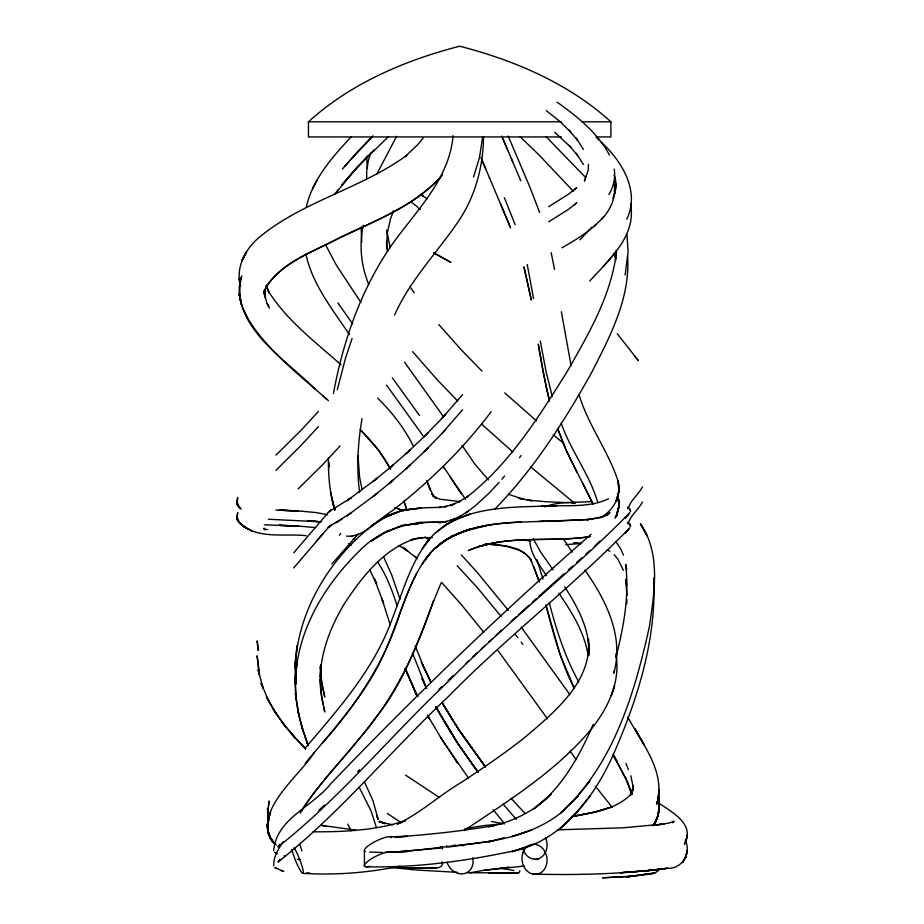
<?xml version="1.0" encoding="UTF-8"?>
<svg xmlns="http://www.w3.org/2000/svg" width="924" height="924" viewBox="0 0 924 924"><rect width="100%" height="100%" fill="white"/><g stroke="black" fill="none" stroke-linecap="round" stroke-linejoin="round"><path stroke-width="1.39" d="M320.316 666.551L321.714 682.894L324.751 696.823L321.714 682.894L320.189 666.839M328.447 457.761C328.193 475.005 329.591 492.411 334.476 509.02M588.461 164.276L588.218 170.108L584.465 181.104L586.243 175.872M626.772 603.834L626.946 599.618M320.154 677.061L320.974 664.714M482.663 136.81L479.498 157.542L473.492 177.119M296.558 651.917C303.522 601.166 334.13 554.446 374.555 523.689M296.558 667.036C302.044 622.326 327.697 582.028 359.39 550.935C380.676 528.817 411.168 520.686 441.141 522.464L438.715 522.614L446.673 521.506L444.201 521.979L454.827 519.092L450.023 520.732L460.487 516.169L458.246 517.405L468.087 511.295L466.204 512.739L475.132 505.902L488.623 493.578L499.145 482.34M386.555 240.794L386.671 248.81L387.225 233.345L390.471 218.965L393.566 210.857M615.95 185.32L614.899 193.578C615.858 187.468 616.735 181 614.16 175.144M268.41 806.028L269.103 801.004L267.671 813.016L267.533 808.246L268.584 819.149L267.613 814.737L269.288 819.519M268.41 821.147L269.103 816.123L267.671 828.135L267.533 823.365C267.59 830.988 268.803 839.419 275.387 844.259C248.163 814.471 300.034 775.594 313.802 753.118M333.425 393.612C343.012 341.395 360.857 289.836 391.129 245.876C415.211 211.457 449.434 179.995 453.049 135.609M362.069 418.618C357.842 442.873 356.375 467.775 359.586 492.249M625.144 274.948L628.112 251.305L626.911 234.407M237.041 500.877L237.687 497.459L237.087 504.516L239.304 507.853M237.041 515.996L237.687 512.577L237.087 519.635C252.991 540.656 283.83 533.067 306.329 535.712M363.282 225.306C358.939 245.045 361.111 266.1 368.861 284.742M614.541 670.743L613.755 673.157C624.381 636.44 605.67 599.514 584.869 570.12M306.364 206.722C312.786 179.06 332.421 156.988 351.27 136.752M337.283 389.709L345.414 358.535L352.079 338.496M241.487 276.934C229.556 326.195 286.013 359.378 315.373 389.362M615.915 657.414C623.608 627.119 629.602 595.576 625.583 564.264L626.657 569.9M616.227 516.285L619.034 505.832L618.041 496.061L619.034 505.832L616.227 516.285L619.034 505.832L618.041 496.061M241.845 275.987C236.024 290.448 240.61 306.387 248.198 319.242C268.307 351.339 299.053 374.532 326.969 399.387M370.501 153.338L368.202 161.261L366.689 171.39L366.701 179.244M612.924 198.221L615.153 191.568M626.784 219.231C640.413 190.783 621.448 160.499 600.565 141.522M433.448 600.6C416.92 650.796 393.971 699.202 358.778 739.154C339.697 763.363 317.463 785.284 300.993 811.457M656.571 804.134C666.631 772.383 641.903 743.277 627.696 716.978M615.061 518.295C619.288 511.584 619.819 503.049 617.763 495.53M657.103 802.61L658.107 800.149L659.32 789.477L658.107 800.149L656.479 803.984M593.254 724.393C579.521 755.947 562.104 787.872 533.933 808.766L551.039 794.27C534.28 811.33 512.081 822.164 488.738 826.726L493.624 825.652C460.972 831.265 427.904 834.753 394.848 836.994L407.207 836.416L390.09 836.763M653.765 825.502L658.107 815.268L659.32 804.608L658.107 815.268L653.765 825.502C658.951 816.597 660.256 806.132 658.512 796.072M441.106 582.975C421.621 628.736 408.119 678.031 375.952 717.232C352.252 750.392 321.725 778.424 300.184 813.085M394.583 314.98C410.198 279.937 437.445 252.31 458.72 220.882C475.363 196.096 483.31 166.308 483.541 136.625M416.505 573.55C400.115 605.878 392.273 641.914 374.012 673.388C354.978 706.121 329.475 734.384 305.232 763.247M376.784 174.082L396.662 136.302M312.474 188.831L317.128 179.914M608.893 194.56C613.524 186.995 615.557 177.939 614.229 169.138M684.557 843.797C695.449 823.954 671.459 812.057 658.466 802.783M684.569 843.774L685.92 841.302L684.407 844.513M615.419 517.498L616.701 515.176M653.603 825.259C659.355 816.747 660.21 805.832 658.362 795.945M653.591 825.12L656.352 820.5L653.718 825.132M365.962 866.77C416.585 867.994 467.833 860.833 517.255 850.161C562.543 838.461 592.758 798.717 611.676 758.292C636.786 701.87 656.721 640.436 653.718 577.985M283.114 841.752C278.494 848.925 273.238 856.952 273.712 865.823M589.731 281.035C608.881 259.944 636.636 235.92 630.549 204.054M334.938 194.121L356.722 167.66L388.507 136.533M642.469 486.971C638.426 494.513 630.411 500.334 628.193 508.662L627.546 507.149L630.514 510.002M642.469 502.09C638.426 509.644 630.411 515.453 628.193 523.793L627.546 522.268L630.514 525.121M335.643 193.058L338.103 189.674M653.407 825.49L655.024 823.249L653.441 825.432M279.984 844.224L277.939 846.985C340.378 797.724 390.91 735.55 448.637 681.173C506.352 622.279 572.187 571.713 629.718 512.797L625.271 518.145L627.939 515.014M279.984 859.355L277.939 862.104C340.378 812.854 390.91 750.669 448.637 696.292C506.352 637.398 572.187 586.844 629.718 527.927L625.271 533.264L627.939 530.133M519.392 457.703L521.09 455.52M491.21 411.642C463.132 449.018 429.371 481.866 392.561 510.579C378.309 519.022 363.571 537.849 346.569 536.105M423.077 138.138L417.96 144.444L405.162 156.549L406.837 155.278C360.926 188.796 302.587 201.109 258.697 237.768C245.403 249.11 235.643 267.267 240.344 285.042M293.693 552.806L329.129 511.503L351.236 497.736L346.95 500.762L377.292 478.147L372.834 481.612L393.278 465.003L388.889 468.595L410.418 449.873L406.19 453.568L428.355 432.721M293.693 567.937L329.129 526.634L351.236 512.855L346.95 515.881L377.292 493.266L372.834 496.731L393.278 480.133L388.889 483.714L410.418 464.991L406.19 468.687L428.355 447.84M385.065 852.402C413.94 851.408 442.538 846.858 471.24 843.843C502.737 840.355 535.227 833.194 560.591 813.085C613.236 765.488 634.499 693.855 649.387 626.703C654.192 593.058 661.272 553.88 640.494 523.931L647.193 535.932L643.878 529.937M586.001 785.735L589.847 781.023L573.712 800.819M573.712 815.938L589.847 796.141M322.303 743.104C356.306 704.966 385.1 661.711 400.173 612.508C407.981 591.695 415.696 570.039 430.492 553.014C458.316 522.522 503.268 522.718 541.36 521.39L544.005 521.321M342.365 169.092L356.722 152.541L372.153 136.66M601.951 218.884C610.568 209.69 616.366 197.055 614.229 184.269M344.537 166.482L372.973 135.84M442.515 174.809C414.714 206.872 373.007 221.31 335.978 239.559C311.007 252.529 281.947 262.993 265.615 287.283L266.978 285.042L264.195 293.127L264.622 290.471L264.518 295.218L264.299 292.793L266.482 301.594M339.327 535.262L340.783 533.541M501.894 479.198L504.585 476.01M305.232 748.117C338.762 708.685 374.266 668.93 392.007 619.392C401.744 594.663 408.951 568.352 424.07 546.165C449.491 508.235 500.381 507.218 541.36 506.26L555.948 505.982L541.36 506.26C563.652 504.527 587.953 508.674 608.639 498.694M603.21 266.655L614.76 253.188M424.543 560.498C445.483 529.002 486.359 523.619 521.124 522.014M442.007 418.272L462.577 394.629M442.007 433.391L462.577 409.748M331.924 563.94L358.096 534.176L355.844 535.758L356.479 535.342M322.822 533.806L316.262 541.198M318.445 411.411L301.351 429.983L275.999 455.151M318.445 426.542L301.351 445.102L275.999 470.281M340.078 445.969L322.892 464.449L298.198 488.854M579.902 239.87L591.626 227.327M495.137 508.812C533.702 469.3 563.675 422.303 590.655 374.382C609.574 337.456 630.884 297.828 627.535 254.989M441.187 176.553C414.264 206.075 375.698 220.455 340.517 237.422C313.455 252.125 278.471 262.243 263.906 291.73L265.015 289.27L264.16 293.474L264.576 290.817L265.061 297.644M367.706 156.225L341.545 185.204L356.722 167.66L373.943 150M424.347 436.486L445.714 414.449M424.347 451.605L445.714 429.579M357.6 771.702L359.563 769.692M561.954 247.782C577.119 239.189 592.307 229.926 603.753 216.528M574.543 189.755L576.726 187.595L568.664 194.109L548.706 206.699M574.543 204.874L576.726 202.726L568.664 209.228L548.706 221.818M593.993 226.519L596.165 224.37M368.641 140.171L372.43 136.463M438.865 689.547L441.949 686.544M448.105 680.526L453.245 675.513M607.472 514.818L609.956 512.693L606.906 515.038L601.166 517.278L602.182 516.955L586.983 519.646C594.375 518.711 602.263 518.018 608.639 513.813L607.172 515.222M599.872 541.118L594.594 546.13M465.754 663.628L468.884 660.648M473.053 656.687L477.223 652.725M318.803 810.394L324.382 805.116M481.439 648.81L484.615 645.876M488.831 641.961L491.995 639.027M496.223 635.111L501.501 630.214M591.048 534.291C500.462 613.524 413.825 697.054 330.584 783.945C312.67 806.837 276.368 818.352 273.712 850.704M511.007 621.563L516.285 616.758M518.399 614.841L529.002 605.208M585.793 554.204L589.997 550.381M532.212 602.321L536.498 598.463M538.634 596.534L564.067 573.723M576.738 562.358L581.739 557.865M568.283 569.946L572.51 566.158M672.487 822.787L674.197 821.274L669.034 823.03L658.073 824.786L652.459 825.444L664.518 823.942L622.753 827.835L557.773 829.833M561.342 136.937L308.454 136.937L308.454 121.806C350.727 83.391 404.874 60.337 459.667 46.2C514.472 60.337 568.618 83.391 610.891 121.806L610.891 136.937L597.227 136.937M375.352 523.504L379.81 520.2M435.654 532.698L449.203 522.672L444.074 526.033L459.32 517.729L453.857 520.478L470.224 513.975L464.518 516.135M435.654 547.828L449.203 537.791L444.074 541.164L459.32 532.848L453.857 535.597L470.224 529.094L464.518 531.254M438.276 848.475L440.598 846.823M464.472 830.283C506.768 802.009 550.542 774.52 584.938 736.497C604.977 714.252 621.471 684.788 615.846 653.846M335.932 522.869L342.03 519.115M375.687 522.926C394.375 508.188 418.537 507.807 441.141 507.345L438.715 507.495L446.673 506.375L444.201 506.86L454.827 503.973L450.023 505.613L460.487 501.039L458.246 502.286L468.087 496.176L466.204 497.62C509.193 464.553 538.334 417.486 566.839 372.187C588.241 334.615 611.226 295.726 616.481 252.021L616.065 255.613L616.065 250.312M600.381 517.683C613.27 510.949 622.025 495.472 618.041 480.942C608.223 450.877 588.138 425.156 579.059 394.698M463.213 531.716L450.496 536.959L468.895 529.487L463.213 531.716L486.521 525.456L480.688 526.969M544.64 506.849C559.378 501.189 575.629 502.679 591.094 501.605M413.837 524.151L416.435 523.238L413.733 523.966M504.365 837.664L488.738 841.845L493.624 840.782L448.81 847.019M532.397 829.717L511.977 836.59L527.154 831.554M532.397 844.848L511.977 851.72L527.154 846.684M483.391 545.16L477.569 546.823L500.392 541.707M400.3 866.181C368.237 872.695 335.285 875.421 302.61 873.319M470.304 872.776L484.257 870.235L509.297 867.313L505.024 867.728M589.362 536.74C549.249 542.723 506.398 533.957 468.249 550.635C506.883 533.818 549.976 542.989 590.459 536.509M351.905 536.243L352.552 536.116M412.347 524.462L422.973 522.522L418.052 522.557L445.426 522.083M464.772 828.805L483.518 825.594L501.744 823.942M572.799 816.493L593.196 812.508L611.388 807.022L597.435 811.434L571.448 816.677C592.284 812.577 616.839 809.84 631.854 793.254L630.284 795.564L632.201 792.261L633.286 787.675L632.998 785.227L632.836 790.39L633.286 787.675L630.907 775.802M532.802 874.104C577.719 875.224 622.857 874.127 667.451 868.283C682.108 869.253 691.914 852.806 685.123 840.135M626.611 876.911L654.608 873.007L626.611 876.911L649.26 874.185M483.933 870.281L521.621 866.365M655.59 869.807L667.451 868.283L647.897 870.616L661.203 869.149M441.961 847.839L394.848 852.113L407.207 851.535L390.09 851.882M565.765 544.629L581.173 543.508M520.524 866.458L524.509 866.123M467.29 872.73L518.56 872.891L502.679 873.296M556.225 521.101L588.761 519.496L541.36 521.39M538.75 521.425L555.948 521.101M432.34 537.583L418.052 537.687L422.973 537.641L411.018 539.824L416.435 538.357C384.245 548.082 362.335 576.53 344.548 603.476C328.586 629.868 317.244 660.729 320.917 691.984M308.454 121.806L561.342 121.806M581.958 121.806L610.891 121.806M489.015 873.226L505.416 873.307M382.467 852.482L369.635 852.032M313.028 831.819C344.051 831.947 376.08 830.491 405.659 820.535L397.308 824.081C420.582 813.108 439.755 795.067 461.873 782.016C483.622 767.648 505.243 753.025 525.629 736.751C554.735 711.861 592.619 681.254 588.38 638.634L588.75 655.497C590.494 630.399 577.881 607.276 564.737 586.844M534.522 859.32L538.484 859.447M275.872 510.048L298.475 511.018L279.071 510.175L297.043 510.787L315.696 512.52L327.697 514.703M264.333 524.797L298.475 526.137L279.071 525.306L297.043 525.906L315.696 527.639M573.931 543.081L580.803 543.52L573.989 543M460.152 501.593L439.697 499.179L432.802 495.922L435.966 498.302L431.577 493.589L432.917 495.345L426.992 480.942M457.553 872.337L416.643 870.027L390.471 867.44M574.797 502.899L546.996 501.824L527.05 500.034L531.947 500.75L519.138 498.348L523.562 499.33L508.35 494.201M265.246 529.383L267.59 529.544M393.705 867.209L411.711 868.202L435.955 868.04L418.422 868.329L393.636 867.162M320.663 521.817L268.399 519.265M320.847 521.817L307.461 520.605L320.917 521.91M297.343 859.32L300 859.574M530.595 541.06L522.268 539.789M356.075 830.191L321.309 825.317L326.576 826.564M392.873 824.855L378.852 821.679L384.904 823.631L379.741 821.009M499.769 868.214L513.987 870.489M491.51 821.551L504.539 823.85M394.733 507.738L403.372 510.637M398.336 508.812L403.592 510.718M281.081 870.524L283.749 871.517L274.832 867.497L276.599 868.606M283.899 855.832L285.273 856.479M607.23 549.907L609.736 551.247M450.773 262.347L433.726 252.98M433.633 252.714L450.727 262.231M277.154 853.695L274.832 852.378L276.599 853.487M263.629 528.863L265.303 529.833L264.091 528.078L264.356 528.932M398.637 545.379L407.565 550.796L402.772 547.216L417.117 558.477M439.489 797.504L405.613 775.155M387.318 813.432L401.293 822.718M348.972 543.474L351.212 544.975M420.397 194.294L427.165 198.879M418.145 207.9L420.397 209.425M353.245 538.738L355.324 540.147M421.171 194.837L423.192 196.211L420.917 194.456M546.28 110.603L559.667 121.287L570.789 132.12L568.976 130.168L577.673 140.402L576.172 138.184L583.425 149.318M348.891 543.589L351.085 545.264M557.184 102.206C577.304 116.632 597.597 132.767 609.424 155.036M410.683 201.651L417.509 206.93M425.017 536.913L429.348 540.413M553.199 434.811L563.617 443.358M530.619 466.897L574.924 503.464M276.253 845.01L270.975 839.431L269.277 835.4M554.666 132.248L570.789 147.239L568.976 145.299L577.673 155.521L576.172 153.315L583.425 164.437M536.59 420.951L504.758 392.896M512.843 451.952L481.589 424.104M417.521 558.65L414.818 556.317L416.839 558.188M341.002 364.841C314.969 341.464 285.839 319.947 267.452 289.582L269.369 293.116L266.343 285.481M323.019 395.957L328.401 400.646M596.026 137.237L599.584 140.506M519.819 136.405L539.258 155.186L573.411 191.36M305.728 748.879L302.61 745.934L305.555 748.752M545.911 136.521L585.065 176.923M239.131 507.241L241.141 509.216M239.131 522.36L246.489 528.262L239.304 522.972L242.146 525.317L237.087 519.635L236.833 516.528L239.131 522.36L238.277 520.535M481.947 371.044L461.85 350.45L438.75 324.532M525.04 813.386L510.995 798.301M377.662 398.186C392.042 412.219 404.562 428.309 413.478 446.373M457.773 401.085L437.271 379.799L412.589 351.617M457.195 565.731L477.292 587.629L501.178 616.493M360.094 429.51L378.828 450.519L390.667 469.404M488.426 479.937L474.797 464.01L462.012 445.368M441.545 582.351L461.515 604.804L483.91 632.432M361.076 430.388C372.257 441.73 382.605 454.111 390.136 468.214M516.389 819.461L503.13 804.157M461.365 554.943L477.292 572.51L508.316 610.348M240.459 508.304L237.087 504.516L236.833 501.409L238.669 506.075M275.387 844.259C269.82 839.339 266.736 832.039 267.429 824.589L267.845 832.189L268.584 834.28L267.613 829.868L270.975 839.431M615.938 541.707L620.916 549.133L623.388 555.151M614.125 554.723L617.752 558.928L623.388 570.27M612.335 807.588L595.437 786.209M504.446 823.399L493.058 809.655M617.255 333.749L638.311 360.568L634.592 355.798M485.412 766.839L459.886 731.427L441.961 702.587M515.234 634.361L517.775 637.676M498.013 650.611L547.562 718.918M443.289 466.505L465.557 499.33M613.016 754.631L615.534 757.957M521.159 627.015L569.923 694.663M521.159 642.134L522.857 644.386M478.043 772.164L457.114 742.365L435.862 706.814M477.916 772.037C462.45 751.258 448.267 729.521 435.862 706.768M392.307 377.801L419.484 415.477M386.509 385.1L423.931 437.029M404.516 362.15L443.277 416.401M477.777 771.783L457.114 742.365L436.671 708.154M468.503 778.066L443 741.279L427.523 715.268M352.702 324.001L337.918 302.933M349.411 334.557C332.444 309.355 312.324 284.292 305.856 253.869M553.106 569.831L541.037 552.621L533.206 538.761M576.137 759.609L569.993 750.935M414.183 292.769L409.817 286.348M572.245 552.159L563.79 539.604M360.938 302.425L336.405 265.292L325.571 244.768M558.858 593.173C571.748 612.185 584.592 632.466 588.126 655.566M546.604 575.756C539.385 564.783 529.544 553.441 529.949 539.535M449.953 476.842L461.295 493.728M455.058 759.181L457.819 763.363L440.344 736.855M377.57 561.919C386.613 575.479 392.307 590.921 397.332 606.317M443.243 466.597L444.721 468.907M614.587 181.901L616.065 184.303M631.427 793.577L625.871 778.435L612.82 754.434L614.31 756.895M613.062 754.873L617.347 762.069L612.878 754.492M268.988 701.57C278.551 719.161 291.453 734.661 305.613 748.717L291.58 734.026L295.334 738.057L281.97 722.175L285.481 726.495L273.273 709.436L276.438 714.079L266.297 696.581L268.988 701.57L261.053 683.113L263.132 688.38L258.05 669.426L259.401 674.866L257.149 656.04L259.401 674.866M441.926 702.332L459.886 731.427L485.516 767.059L457.114 727.246L441.995 702.621M640.494 523.931L643.208 528.736M615.222 758.489L627.95 783.078L631.635 793.808M359.24 787.364L371.217 811.284L376.253 827.072M268.641 306.318L266.793 302.853L268.607 306.318M578.805 682.028C565.084 657.149 556.283 629.949 549.249 602.529M427.985 716.227L429.302 718.699L428.02 716.227M582.328 482.594L593.104 504.065M364.403 781.819L373.03 800.819L378.089 819.357L376.83 815.742L377.974 818.676M573.966 687.768C560.914 661.907 553.337 633.818 546.153 605.901M576.98 472.487L565.604 449.052L557.738 428.794M383.656 556.929L391.741 575.051L400.023 599.237M369.716 569.785L376.692 583.899L374.37 578.747L383.576 603.291L381.658 598.024L390.24 624.878M430.884 681.843L421.39 662.127L430.838 682.131L423.631 666.989L415.199 645.795M426.657 688.299L421.945 678.459M243.116 308.755L248.198 319.242M574.289 688.426L560.094 654.504L545.865 604.816M426.622 688.415L412.508 653.129M421.979 678.493L426.114 687.248M237.849 504.492L238.704 506.329M405.289 668.768L416.736 695.125L405.232 668.664M347.759 824.104L350.612 830.48M416.736 695.125L405.116 668.479M593.312 504.469L566.897 451.952L557.53 428.413M501.72 136.117L507.68 150M502.402 137.688L512.716 161.815M508.188 136.071L529.891 187.156L539.628 212.358M511.249 158.374L520.813 180.861M480.965 157.785L489.512 177.858M481.658 159.39L485.701 168.884M489.385 177.547L510.614 227.951M500.473 203.58L510.036 226.519M531.739 561.919C529.371 555.567 523.053 551.767 517.128 549.145L519.207 550.069L505.336 545.968L485.146 543.82C501.039 545.31 521.54 545.403 531.173 560.464L530.78 559.621L539.05 581.081M504.423 197.782L515.095 224.613M308.131 744.94C297.551 718.479 292.065 689.327 297.02 660.96L295.368 683.252L295.172 677.165L296.234 699.549L295.437 693.52L299.064 716.065L297.724 710.117L303.222 731.485L301.455 725.64L308.212 745.518M407.057 510.522L404.135 502.032M308.062 744.802L306.56 741.106L308.235 745.703M625.871 763.305L628.389 769.553M267.856 304.423L269.369 308.235M533.829 566.793L539.385 582.085M349.953 828.378L350.854 830.699M561.203 423.204C570.755 450.877 589.789 474.52 597.816 502.679M536.867 559.597L542.966 579.002M407.068 510.487L403.8 501.027M429.66 488.877L430.018 489.893L426.911 480.815M614.16 190.275L615.049 193.012M629.718 508.674L630.549 511.411L630.203 509.725M629.718 523.793L630.549 526.53L630.203 524.844M552.263 396.408L546.13 371.829L540.286 340.956M614.368 252.83L615.788 258.131M390.24 247.771L386.625 230.03M614.472 252.957L615.777 260.452M614.506 253.107L615.823 258.281M331.843 498.024L334.811 510.036M549.503 400.739L546.13 386.948L538.403 344.895M549.422 400.797L542.584 369.369L538.299 344.121M330.549 492.03L334.811 509.99M527.246 264.599L533.552 298.498M323.677 707.195L324.751 711.942L321.078 693.185M551.189 252.645L554.527 269.438M323.123 704.677L321.714 698.013L320.12 679.533M571.09 365.627L561.353 311.7M362.069 489.431L359.586 477.131L357.992 455.786M367.267 168.226L366.689 156.272M240.598 285.735L239.235 278.713L239.674 281M241.129 303.673L239.235 293.844L239.674 296.13M626.657 585.019L625.583 579.383L626.946 595.46M531.254 299.769L523.943 266.805L531.3 299.838M295.657 679.81L296.119 682.628M386.625 245.16L387.526 251.432M295.622 679.775L296.2 683.933M295.437 678.401L296.073 683.229M632.259 793.982L631.75 789.858L632.131 794.039M258.258 650.427L257.149 640.921L258.27 650.334M328.932 462.658L329.418 466.943M361.781 242.065L361.122 227.131M296.165 683.032L295.172 662.046L297.02 645.841L295.368 668.133L295.172 662.046L295.414 677.038M364.414 850.773L364.414 865.892M472.707 857.865A15.119 12.809 60 0 1 463.582 873.734A15.119 12.809 60 0 1 447.043 862.277M452.61 845.957A15.119 12.809 60 0 1 455.116 845.044M460.429 845.033A15.119 12.809 60 0 1 462.936 845.83M447.043 847.146A15.119 12.809 60 0 1 446.639 845.668M545.414 837.502A15.119 12.486 81.4 0 1 539.685 858.269A15.119 12.486 81.4 0 1 522.649 848.255M659.366 869.565A15.119 14.472 50.3 0 1 645.171 873.711M519.923 870.778A15.119 5.833 65 0 1 515.28 872.683M442.18 861.826A15.119 7.323 21.2 0 1 429.706 867.451M442.18 846.707A15.119 7.323 21.2 0 1 442.423 848.913M309.898 873.041A15.119 8.974 -58.6 0 1 307.08 872.579M294.109 847.747A15.119 2.125 68.2 0 1 302.552 868.017A15.119 2.125 68.2 0 1 299.93 869.807A15.119 2.125 68.2 0 1 291.811 849.318M299.595 844.109A15.119 2.125 68.2 0 1 302.009 851.004M370.12 866.273A15.119 3.684 -26.3 0 1 369.542 860.025A15.119 3.684 -26.3 0 1 390.667 851.986M365.373 851.547A15.119 3.684 -26.3 0 1 374.867 841.683A15.119 3.684 -26.3 0 1 391.626 837.641M659.17 801.27L658.697 812.485L659.17 801.27M687.167 835.331L685.643 842.549L687.167 835.331M267.879 821.321L267.313 827.049L268.353 818.768L267.879 821.321L270.524 812.288L267.879 821.321M687.167 850.45L685.643 857.668L687.167 850.45M619.034 490.713L616.227 501.166L619.034 490.713L618.041 480.942L619.034 490.713M614.541 685.874L611.365 695.495L614.541 685.874M242.908 258.628L241.845 260.868L246.546 251.732L242.908 258.628M685.92 856.433L682.536 862.589L685.92 856.433M428.54 540.205L422.303 548.625L430.492 537.895L428.54 540.205M428.54 555.324L422.303 563.744L430.492 553.014L428.54 555.324M577.904 796.349L560.591 813.085L577.904 796.349M577.904 811.48L560.591 828.204L577.904 811.48M441.06 543.312L434.892 548.533L443.393 541.36L453.268 535.585L441.06 543.312M330.607 510.452L328.216 512.335L331.381 509.921L330.607 510.452M330.607 525.583L328.216 527.454L331.381 525.04L330.607 525.583M383.622 517.96L371.159 525.975L388.484 515.292L383.622 517.96L401.975 510.406L421.101 508.073L401.975 510.406L383.622 517.96M383.622 533.09L371.159 541.106L388.484 530.422L383.622 533.09L401.975 525.525L421.101 523.203L401.975 525.525L383.622 533.09M653.534 870.027L639.651 871.367L653.534 870.027M625.952 872.302L620.512 872.73L645.241 870.835L625.952 872.302M632.004 876.264L602.794 877.8L632.004 876.264M574.751 502.933L571.933 502.76L574.786 502.945M251.975 530.965L243.104 526.276L251.975 530.965M273.666 842.757L269.623 837.029L273.666 842.757M636.751 731.993L634.661 728.424L644.155 744.94L636.751 731.993M417.706 696.442L414.495 690.263L417.729 696.523M334.938 509.54L333.46 505.497L334.881 509.436M241.303 304.239L239.293 294.467L241.303 304.239M522.834 853.025A15.119 12.486 81.4 0 0 536.394 874.323A15.119 12.486 81.4 0 0 544.328 850.623A15.119 12.486 81.4 0 0 522.834 853.025"/></g></svg>
